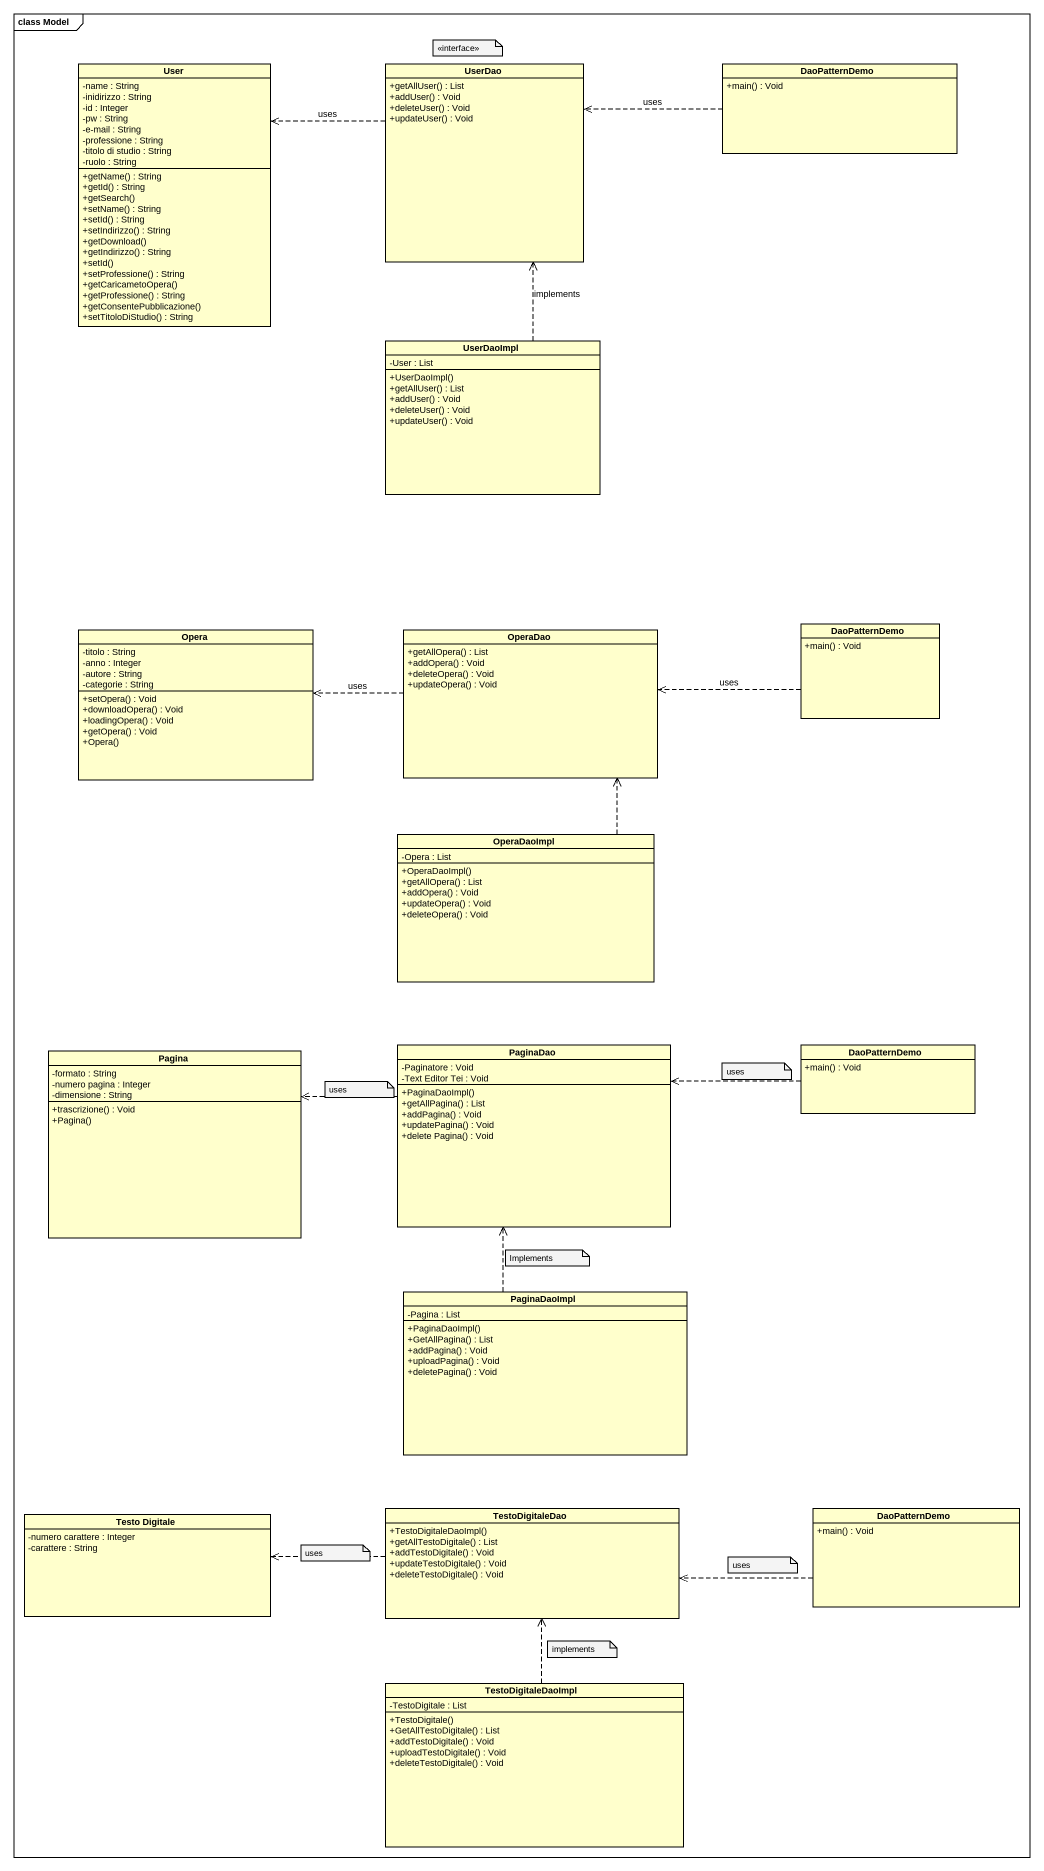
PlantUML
@startuml
mainframe class Model
hide circle
hide empty members
skinparam classAttributeIconSize 0
class User {
  -name : String
  -inidirizzo : String
  -id : Integer
  -pw : String
  -e-mail : String
  -professione : String
  -titolo di studio : String
  -ruolo : String
  +getName() : String
  +getId() : String
  +getSearch()
  +setName() : String
  +setId() : String
  +setIndirizzo() : String
  +getDownload()
  +getIndirizzo() : String
  +setId()
  +setProfessione() : String
  +getCaricametoOpera()
  +getProfessione() : String
  +getConsentePubblicazione()
  +setTitoloDiStudio() : String
}
class UserDao {
  +getAllUser() : List
  +addUser() : Void
  +deleteUser() : Void
  +updateUser() : Void
}
class DaoPatternDemo {
  +main() : Void
}
class UserDaoImpl {
  -User : List
  +UserDaoImpl()
  +getAllUser() : List
  +addUser() : Void
  +deleteUser() : Void
  +updateUser() : Void
}
class Opera {
  -titolo : String
  -anno : Integer
  -autore : String
  -categorie : String
  +setOpera() : Void
  +downloadOpera() : Void
  +loadingOpera() : Void
  +getOpera() : Void
  +Opera()
}
class OperaDao {
  +getAllOpera() : List
  +addOpera() : Void
  +deleteOpera() : Void
  +updateOpera() : Void
}
class "DaoPatternDemo" as DaoPatternDemo_2 {
  +main() : Void
}
class OperaDaoImpl {
  -Opera : List
  +OperaDaoImpl()
  +getAllOpera() : List
  +addOpera() : Void
  +updateOpera() : Void
  +deleteOpera() : Void
}
class Pagina {
  -formato : String
  -numero pagina : Integer
  -dimensione : String
  +trascrizione() : Void
  +Pagina()
}
class PaginaDao {
  -Paginatore : Void
  -Text Editor Tei : Void
  +PaginaDaoImpl()
  +getAllPagina() : List
  +addPagina() : Void
  +updatePagina() : Void
  +delete Pagina() : Void
}
class "DaoPatternDemo" as DaoPatternDemo_3 {
  +main() : Void
}
class PaginaDaoImpl {
  -Pagina : List
  +PaginaDaoImpl()
  +GetAllPagina() : List
  +addPagina() : Void
  +uploadPagina() : Void
  +deletePagina() : Void
}
class "Testo Digitale" as Testo_Digitale {
  -numero carattere : Integer
  -carattere : String
}
class TestoDigitaleDao {
  +TestoDigitaleDaoImpl()
  +getAllTestoDigitale() : List
  +addTestoDigitale() : Void
  +updateTestoDigitale() : Void
  +deleteTestoDigitale() : Void
}
class "DaoPatternDemo" as DaoPatternDemo_4 {
  +main() : Void
}
class TestoDigitaleDaoImpl {
  -TestoDigitale : List
  +TestoDigitale()
  +GetAllTestoDigitale() : List
  +addTestoDigitale() : Void
  +uploadTestoDigitale() : Void
  +deleteTestoDigitale() : Void
}
UserDao .left.> User : uses
DaoPatternDemo .left.> UserDao : uses
UserDaoImpl .up.> UserDao : implements
OperaDao .left.> Opera : uses
DaoPatternDemo_2 .left.> OperaDao : uses
OperaDaoImpl .up.> OperaDao
PaginaDao .left.> Pagina
DaoPatternDemo_3 .left.> PaginaDao
PaginaDaoImpl .up.> PaginaDao
TestoDigitaleDao .left.> Testo_Digitale
DaoPatternDemo_4 .left.> TestoDigitaleDao
TestoDigitaleDaoImpl .up.> TestoDigitaleDao
note as N1
  <<interface>>
end note
note as N2
  uses
end note
note as N3
  uses
end note
note as N4
  Implements
end note
note as N5
  uses
end note
note as N6
  uses
end note
note as N7
  implements
end note
@enduml
